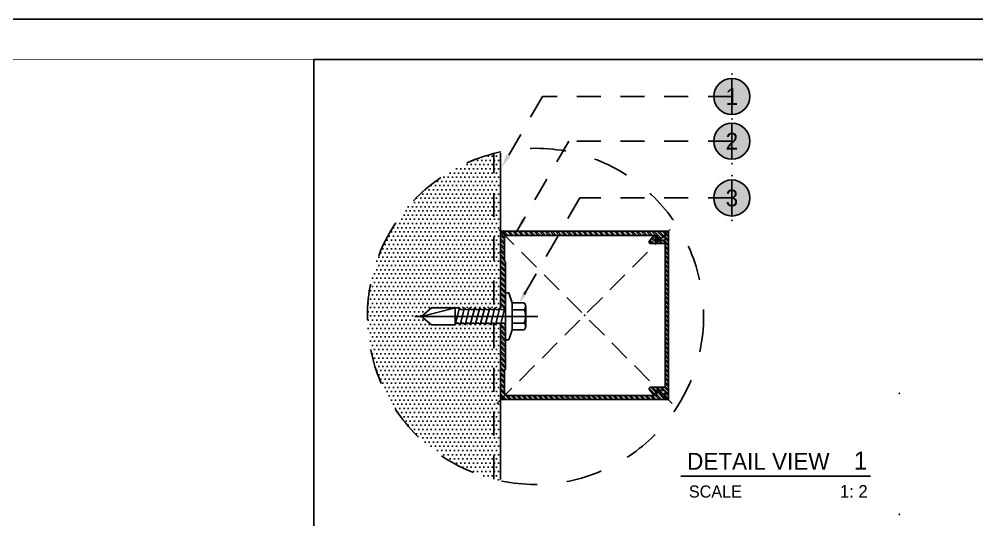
# Model space of a CAD drawing. Header units: millimetres. Extents: x -244126 to 368105, y -173968 to 259060.
# Drawn here: x 6765.9 to 7050.6, y 31199.6 to 31348.5 of the extents above; entities that cross this region are included whole.
import ezdxf
from ezdxf.enums import TextEntityAlignment as Align
from ezdxf.xclip import XClip

# ---------------------------------------------------------------- set-up
doc = ezdxf.new("R2010")
doc.units = ezdxf.units.MM
doc.header["$MEASUREMENT"] = 0
doc.header["$XCLIPFRAME"] = 0
for name, pattern in [('005_GG_TA_LINE', [13.75, 5, -1.25, 1.25, -1.25, 5]), ('BORDER2', [22.224999999999998, 6.35, -3.175, 6.35, -3.175, 0, -3.175]), ('HIDDEN', [9.524999999999999, 6.35, -3.175]), ('TA_GL_000.00010', [0.000275, 0.0001, -2.5e-05, 2.5e-05, -2.5e-05, 0.0001]), ('TA_HL_001.00', [6.5, 3.55, -2.95]), ('TA_HL_002.00', [13, 7.1, -5.9]), ('TA_HL_003.00000', [19.5, 10.65, -8.85])]:
    doc.linetypes.add(name, pattern=pattern)
for name, color, linetype in [('000 - H A T C H', 8, 'Continuous'), ('000 - H I D D E N', 7, 'Continuous'), ('000 - SYMBOL CON', 1, 'Continuous'), ('000 - T E X T', 4, 'Continuous'), ('000 - TITLEBLOCK', 4, 'Continuous'), ('000 - WIPEOUT', 250, 'Continuous'), ('001 - ASCESSORIES', 1, 'Continuous'), ('002 - STRUCTURAL STEEL', 4, 'Continuous')]:
    doc.layers.add(name, color=color, linetype=linetype)
doc.styles.add('BROWALLIA', font='BrowalliaUPC.ttf')
doc.styles.add('Cetury Gothic', font='GOTHIC.TTF')
doc.styles.add('TA', font='Cordia New.ttf', dxfattribs={"height": 4.5})

# ---------------------------------------------------------------- blocks, each defined once
blk = doc.blocks.new('A$Cfd196da9')
at = {"color": 0, "linetype": 'ByBlock', "const_width": 0.1}
blk.add_lwpolyline([(-143.5, -98.00000000003524), (96.5, -98.00000000003524), (96.5, 98.99999999999818), (-143.5, 98.99999999999818)], close=True, dxfattribs=at)
blk = doc.blocks.new('*U1680')
at = {"layer": '000 - TITLEBLOCK', "color": 250}
blk.add_lwpolyline([(0, 0), (594, 0), (594, 420), (0, 420)], close=True, dxfattribs=at)
at = {"layer": '000 - T E X T', "color": 3, "xscale": 2, "yscale": 2, "zscale": 2}
blk.add_blockref('A$Cfd196da9', (297, 210), dxfattribs=at)
at = {"color": 4, "style": 'TA'}
blk.add_attdef('PAPER_SIZE', text='', height=2.501996734691533, dxfattribs=at).set_placement((568.5990135701577, 9.974056278897478), align=Align.MIDDLE_RIGHT)
blk.add_attdef('SCALE_SIZE', text='', height=2.501996734691533, dxfattribs=at).set_placement((573.5108402257829, 10.02616452662733), align=Align.MIDDLE_LEFT)
at = {"layer": '000 - T E X T', "color": 250, "style": 'TA'}
for tag, height, p in [('SUPERLINK', 2, (17.26463526980069, 415.7653398632592)), ('NAMEFILE', 2, (17.26463526980069, 411.7648986908698)), ('SC', 40, (3.363757568388337, 375.2105322544021))]:
    blk.add_attdef(tag, text='', height=height, dxfattribs=at).set_placement(p, align=Align.MIDDLE_LEFT)
at = {"layer": '000 - T E X T', "color": 4, "style": 'TA'}
for tag, height, p in [('PRELIM_NAME_JOB_1', 2, (524.6650049813361, 330.1910098792705)), ('PRELIM_NAME_JOB_2', 2, (524.6650049813361, 325.8277144555959)), ('PRELIM_NAME_PROJECT_1', 3, (494.8065500009579, 309.3102591053976)), ('PRELIM_NAME_PROJECT_2', 3, (494.8065500009579, 301.9102591053979)), ('PRELIM_NAME_PROJECT_3', 3, (494.8065500009579, 294.5102591053983)), ('PRELIM_NAME_TITLE_3', 2.4, (495.5065500009587, 73.98807190992738)), ('PRELIM_NAME_TITLE_1', 1.2, (247.7532750004793, 43.65403595496355)), ('PRELIM_NAME_TITLE_2', 1.2, (247.7532750004793, 40.32403595496362)), ('DRAWING_NO1', 2.4, (494.6108710958615, 32.91537826389776)), ('DRAWING_NO2', 2.4, (494.6108710958615, 24.91449591911896))]:
    blk.add_attdef(tag, text='', height=height, dxfattribs=at).set_placement(p, align=Align.MIDDLE_LEFT)
at = {"layer": '000 - T E X T', "color": 4, "style": 'Cetury Gothic'}
for tag, p in [('SHEET_NO.', (561.5789428620446, 33.99774362902372)), ('TOTAL_SHEET_NO.', (560.9658428601324, 17.63984143132984))]:
    blk.add_attdef(tag, text='', height=3.6, dxfattribs=at).set_placement(p, align=Align.CENTER)
at = {"layer": '000 - T E X T', "color": 4, "style": 'TA'}
blk.add_attdef('NAME_REMARK', (55.28589976401418, 17.30396926597859), '', height=4, dxfattribs=at)
blk = doc.blocks.new('*U835')
at = {"layer": '002 - STRUCTURAL STEEL', "color": 0, "linetype": 'ByBlock'}
blk.add_lwpolyline([(-449.9999999999998, 100), (449.9999999999998, 99.99999999999997), (449.9999999999998, 0), (-449.9999999999998, 5.314967108299511e-14)], close=True, dxfattribs=at)
blk = doc.blocks.new('*U824')
at = {"layer": '000 - H A T C H', "linetype": '005_GG_TA_LINE'}
h = blk.add_hatch(color=250, dxfattribs=at)
h.dxf.hatch_style = 1
h.paths.add_polyline_path([(-23.0000000006106, 23.79999999808906), (21.49999999999998, 23.79999999967577), (21.49999999999998, 23.14999999963237, 0.5801336292116493), (22.25360259619874, 22.71908733714129), (23.83408854591777, 23.50877430749819, 0.2841550927457933), (23.99999999999999, 23.77714021780555), (23.99999999999999, 25.00000000079336), (-25, 24.99999999920664), (-24.99999999999999, -25.00000000079337), (24, -24.99999999920663), (24, -23.77714021528748, 0.2841550929910804), (23.83408854484106, -23.50877430351084), (22.19230878003881, -22.68846199023369, 0.5351845167564593), (21.5, -23.14999999804556), (21.5, -23.79999999808905), (-22.99999999962222, -23.79999999967577, -0.4142135623835386), (-23.80000000004656, -22.99999999927996), (-23.80000000004656, -16.30000000026738, -0.2679491920345825), (-23.65000000080071, -16.04019237999431, 0.2679491920345836), (-23.49999999999999, -15.78038475702812), (-23.5, 14.99999999920663), (-23.5, 15.78038475730406, 0.2679491928664364), (-23.64999999999418, 16.04019237794194, -0.2679491928664364), (-23.80000000004656, 16.29999999868061), (-23.80000000004656, 22.99999999862457, -0.4142135623626518)])
at = {"layer": '000 - H I D D E N'}
h = blk.add_hatch(dxfattribs=at)
h.set_pattern_fill('ANSI32', color=8, scale=3)
h.set_pattern_definition([(45, (-1.010302952408892e-14, 1.684508329463019e-15), (-0.7954951288348661, 0.7954951288348661), []), (45, (0.5303300849999927, 1.684508329463019e-15), (-0.7954951288348661, 0.7954951288348661), [])])
h.paths.add_polyline_path([(-23.0000000006106, 23.79999999808906), (21.49999999999998, 23.79999999967577), (21.49999999999998, 23.14999999963237, 0.5351845167563196), (22.19230878003872, 22.68846199182035), (23.83408854591777, 23.50877430749819, 0.2841550927457933), (23.99999999999999, 23.77714021780555), (23.99999999999999, 25.00000000079336), (-25, 24.99999999920664), (-24.99999999999999, -25.00000000079337), (24, -24.99999999920663), (24, -23.77714021528748, 0.2841550929910804), (23.83408854484106, -23.50877430351084), (22.19230878003881, -22.68846199023369, 0.5351845167564593), (21.5, -23.14999999804556), (21.5, -23.79999999808905), (-22.99999999962222, -23.79999999967577, -0.4142135623835386), (-23.80000000004656, -22.99999999927996), (-23.80000000004656, -16.30000000026738, -0.2679491920345825), (-23.65000000080071, -16.04019237999431, 0.2679491920345836), (-23.49999999999999, -15.78038475702812), (-23.5, 14.99999999920663), (-23.5, 15.78038475730406, 0.2679491928664364), (-23.64999999999418, 16.04019237794194, -0.2679491928664364), (-23.80000000004656, 16.29999999868061), (-23.80000000004656, 22.99999999862457, -0.4142135623626518)])
h = blk.add_hatch(dxfattribs=at)
h.set_pattern_fill('ANSI32', color=8, scale=0.1)
h.set_pattern_definition([(45, (-9743.037960787227, -1778.237499260521), (-0.6735192090801867, 0.6735192090801867), []), (45, (-9742.588947787228, -1778.237499260521), (-0.6735192090801867, 0.6735192090801867), [])])
edge = h.paths.add_edge_path()
edge.add_line((23.99999999999998, 25.00000000079336), (24.99999999999998, 25.00000000079336))
edge.add_line((24.99999999999998, 25.00000000079336), (25, -24.99999999734399))
edge.add_line((25, -24.99999999734399), (24, -24.99999999734399))
edge.add_line((24, -24.99999999734399), (24, -22.64999999734545))
edge.add_arc((23.70000000000072, -22.64999999734546), 0.2999999999992795, 1.35703666409436e-12, 89.99999999999865)
edge.add_line((23.70000000000072, -22.34999999734618), (21.19999999999981, -22.34999999734618))
edge.add_line((21.19999999999981, -22.34999999734618), (21.19999999999981, -22.99999999734399))
edge.add_arc((20.69999999999941, -22.99999999734447), 0.5000000000004086, -140.29702413546028, 5.411493475548923e-11, ccw=False)
edge.add_line((20.31531681135857, -23.31940388645279), (19.31732598738926, -22.15475838445463))
edge.add_arc((19.68752926319916, -21.83752926054603), 0.4875292631998546, 90.00000000007941, 220.5934451204839, ccw=False)
edge.add_line((19.68752926319848, -21.34999999734618), (23.69999999999981, -21.34999999734618))
edge.add_arc((23.69999999999933, -21.04999999734551), 0.3000000000006651, 270.0000000000923, 360.0000000000815)
edge.add_line((24, -21.04999999734509), (23.99999999999998, 21.05000000079263))
edge.add_arc((23.70000000000022, 21.05000000079214), 0.2999999999997627, 9.363552982236001e-11, 90.00000000008006)
edge.add_line((23.6999999999998, 21.3500000007919), (19.68752926319847, 21.3500000007919))
edge.add_arc((19.68752926319956, 21.83752926399266), 0.4875292632007593, 139.4065548794667, 269.9999999998718, ccw=False)
edge.add_line((19.31732598738925, 22.15475838790217), (20.31531681135855, 23.31940388990034))
edge.add_arc((20.69999999999939, 23.00000000079201), 0.5000000000004092, -5.3717030823463574e-11, 140.29702413546, ccw=False)
edge.add_line((21.1999999999998, 23.00000000079154), (21.1999999999998, 22.3500000007919))
edge.add_line((21.1999999999998, 22.3500000007919), (23.6999999999998, 22.3500000007919))
edge.add_arc((23.69999999999937, 22.65000000079252), 0.3000000000006153, 270.0000000000828, 360.0000000000909)
edge.add_line((23.99999999999998, 22.650000000793), (23.99999999999998, 25.00000000079336))
at = {"layer": 'Defpoints'}
h = blk.add_hatch(color=250, dxfattribs=at)
h.dxf.hatch_style = 1
edge = h.paths.add_edge_path()
edge.add_line((23.99999999999998, 25.00000000079336), (24.99999999999998, 25.00000000079336))
edge.add_line((24.99999999999998, 25.00000000079336), (25, -24.99999999734399))
edge.add_line((25, -24.99999999734399), (24, -24.99999999734399))
edge.add_line((24, -24.99999999734399), (24, -22.64999999734545))
edge.add_arc((23.70000000000072, -22.64999999734546), 0.2999999999992795, 1.35703666409436e-12, 89.99999999999865)
edge.add_line((23.70000000000072, -22.34999999734618), (21.19999999999981, -22.34999999734618))
edge.add_line((21.19999999999981, -22.34999999734618), (21.19999999999981, -22.99999999734399))
edge.add_arc((20.69999999999941, -22.99999999734447), 0.5000000000004086, -140.29702413546028, 5.411493475548923e-11, ccw=False)
edge.add_line((20.31531681135857, -23.31940388645279), (19.31732598738926, -22.15475838445463))
edge.add_arc((19.68752926319916, -21.83752926054603), 0.4875292631998546, 90.00000000007941, 220.5934451204839, ccw=False)
edge.add_line((19.68752926319848, -21.34999999734618), (23.69999999999981, -21.34999999734618))
edge.add_arc((23.69999999999933, -21.04999999734551), 0.3000000000006651, 270.0000000000923, 360.0000000000815)
edge.add_line((24, -21.04999999734509), (23.99999999999998, 21.05000000079263))
edge.add_arc((23.70000000000022, 21.05000000079214), 0.2999999999997627, 9.363552982236001e-11, 90.00000000008006)
edge.add_line((23.6999999999998, 21.3500000007919), (19.68752926319847, 21.3500000007919))
edge.add_arc((19.68752926319956, 21.83752926399266), 0.4875292632007593, 139.4065548794667, 269.9999999998718, ccw=False)
edge.add_line((19.31732598738925, 22.15475838790217), (20.31531681135855, 23.31940388990034))
edge.add_arc((20.69999999999939, 23.00000000079201), 0.5000000000004092, -5.3717030823463574e-11, 140.29702413546, ccw=False)
edge.add_line((21.1999999999998, 23.00000000079154), (21.1999999999998, 22.3500000007919))
edge.add_line((21.1999999999998, 22.3500000007919), (23.6999999999998, 22.3500000007919))
edge.add_arc((23.69999999999937, 22.65000000079252), 0.3000000000006153, 270.0000000000828, 360.0000000000909)
edge.add_line((23.99999999999998, 22.650000000793), (23.99999999999998, 25.00000000079336))
blk.add_point((-3.552713678800501e-15, -3.552713678800501e-15))
at = {"layer": '000 - H I D D E N', "color": 8, "linetype": 'HIDDEN'}
for p, q in [((26.05351355450435, 26.170570616982), (-26.05351355450435, -26.17057061698201)), ((-26.05351355450437, 26.17057061539528), (26.05351355450436, -26.17057061539528))]:
    blk.add_line(p, q, dxfattribs=at)
at = {"layer": '001 - ASCESSORIES', "color": 0}
blk.add_lwpolyline([(-23.5, 14.99999999920663), (-23.49999999999999, -15.78038475555542, -0.2679491924280831), (-23.64999999990686, -16.04019237947824, 0.2679491924280454), (-23.80000000004656, -16.29999999967578), (-23.80000000004656, -22.99999999893071, 0.4142135623730944), (-22.99999999999999, -23.79999999967577), (21.5, -23.79999999808906), (21.5, -23.14999999771653, -0.5351845165447748), (22.19230878003873, -22.68846199023364), (23.83408854575827, -23.50877430396912, -0.2841550928071127), (24, -23.77714021610854), (24, -24.99999999920664), (-24.99999999999999, -25.00000000079336), (-25, 24.99999999920664), (23.99999999999998, 25.00000000079336), (23.99999999999998, 23.77714021769526, -0.2841550928070454), (23.83408854575826, 23.50877430741849), (22.19230878003871, 22.68846199182036, -0.5351845165446202), (21.49999999999998, 23.14999999930324), (21.49999999999998, 23.79999999967577), (-23, 23.79999999808906, 0.4142135623730955), (-23.80000000004656, 22.99999999920664), (-23.80000000004656, 16.29999999808905, 0.2679491924281279), (-23.64999999990686, 16.04019237789151, -0.2679491924281174), (-23.5, 15.78038475769398), (-23.49999999999999, 0.2999999990203724)], format="xyb", dxfattribs=at)
at = {"layer": '001 - ASCESSORIES', "color": 0, "linetype": '005_GG_TA_LINE'}
blk.add_lwpolyline([(-24.99999999999999, -25.00000000079336), (24, -24.99999999920664), (24, -23.77714021528748, 0.2841550929910843), (23.83408854484105, -23.50877430351084), (22.19230878003875, -22.68846199023366, 0.5351845167564137), (21.5, -23.14999999804555), (21.5, -23.79999999808905), (-22.99999999965074, -23.79999999967577, -0.4142135623730954), (-23.80000000004656, -22.99999999927996), (-23.80000000004656, -16.30000000026737, -0.2679491920345852), (-23.65000000080071, -16.04019237999431, 0.2679491920345817), (-23.49999999999999, -15.78038475702812), (-23.5, 14.99999999920663), (-23.5, 15.78038475730406, 0.2679491928664349), (-23.64999999999418, 16.04019237794193, -0.2679491928664344), (-23.80000000004656, 16.2999999986806), (-23.80000000004656, 22.99999999862457, -0.414213562373095), (-23.00000000058207, 23.79999999808906), (21.49999999999998, 23.79999999967577), (21.49999999999998, 23.14999999963237, 0.5351845167563244), (22.19230878003873, 22.68846199182036), (23.83408854591778, 23.50877430749819, 0.2841550927457886), (23.99999999999998, 23.77714021780556), (24, 25.00000000079336), (-25, 24.99999999920664), (-24.99999999999999, -25.00000000079336)], format="xyb", close=True, dxfattribs=at)
at = {"layer": '001 - ASCESSORIES', "color": 0}
blk.add_lwpolyline([(23.99999999999998, 25.00000000079336), (24.99999999999998, 25.00000000079336), (25, -24.99999999734399), (24, -24.99999999734399), (24, -22.64999999734545, 0.4142135623730812), (23.70000000000072, -22.34999999734618), (21.19999999999981, -22.34999999734618), (21.19999999999981, -22.99999999734399, -0.7021407285338146), (20.31531681135857, -23.31940388645279), (19.31732598738926, -22.15475838445463, -0.6407166040072239), (19.68752926319848, -21.34999999734618), (23.69999999999981, -21.34999999734618, 0.4142135623730397), (24, -21.04999999734509), (23.99999999999998, 21.05000000079263, 0.4142135623730284), (23.6999999999998, 21.3500000007919), (19.68752926319847, 21.3500000007919, -0.6407166040072279), (19.31732598738925, 22.15475838790217), (20.31531681135855, 23.31940388990034, -0.7021407285338127), (21.1999999999998, 23.00000000079154), (21.1999999999998, 22.3500000007919), (23.6999999999998, 22.3500000007919, 0.4142135623731366), (23.99999999999998, 22.650000000793)], format="xyb", close=True, dxfattribs=at)
blk = doc.blocks.new('H-SELF DRILLING SCREW No.12-01 SIDE VIEW')
at = {"layer": 'Defpoints', "color": 250, "linetype": 'HIDDEN'}
blk.add_line((-0.009652901973616438, 0), (0.009652901972706964, 0), dxfattribs=at)
blk.add_wipeout([(0.002499999999599832, 0), (0.002499999999599832, -0.022000000000161894), (-4.5473694254560826e-13, -0.02500000000009095), (-0.002500000000054561, -0.022000000000161894), (-0.002500000000054561, 0), (-0.007000000000061835, 0), (-0.007000000000061835, 0.0009999999999763531), (-0.004000000000360148, 0.0019999999999527063), (-0.004000000000360148, 0.005999999999830828), (0.003999999999701837, 0.005999999999830828), (0.003999999999701837, 0.0019999999999527063), (0.006999999999607107, 0.0009999999999763531), (0.006999999999607107, 0)]).dxf.layer = '000 - WIPEOUT'
at = {"layer": '001 - ASCESSORIES', "color": 0}
for p, q in [((0.002999999999701686, 0.005999999999858119), (-0.003000000000156433, 0.005999999999858119)), ((-0.00400000000036016, 0.005499999999983629), (-0.00400000000036016, 0.001999999999952706)), ((-0.002000000000407454, 0.005499999999983629), (-0.002000000000407454, 0.001999999999952706)), ((0.001999999999952706, 0.005499999999983629), (0.001999999999952706, 0.001999999999952706)), ((0.003999999999905413, 0.005499999999983629), (0.003999999999905413, 0.001999999999952706))]:
    blk.add_line(p, q, dxfattribs=at)
at = {"layer": '001 - ASCESSORIES', "color": 8}
for p, q in [((0.002499999999599822, -0.01500000000010004), (-0.00250000000005457, -0.01366025403785898)), ((-4.547473508864641e-13, -0.02500000000009095), (-0.00250000000005457, -0.01500000000010004))]:
    blk.add_line(p, q, dxfattribs=at)
at = {"layer": '001 - ASCESSORIES', "color": 0}
blk.add_lwpolyline([(0.006999999999607098, 0.0009999999999763531), (0.006999999999607098, 0), (-0.007000000000061846, 0), (-0.007000000000061846, 0.0009999999999763531), (-0.00400000000036016, 0.001999999999952706), (0.003999999999905413, 0.001999999999952706)], close=True, dxfattribs=at)
at = {"layer": '001 - ASCESSORIES', "color": 8}
for points in [[(-0.002253611862670368, 0, -0.09118867849341893), (-0.00250000000005457, -0.0001602540378371486), (0.002499999999599822, -0.001500000000078217, -0.666666666666649), (0.002499999999599822, 0)], [(-0.00250000000005457, -0.0001602540378371486, -0.6666666666666493), (-0.00250000000005457, -0.001660254037915365), (0.002499999999599822, -0.003000000000156433, -0.666666666666649), (0.002499999999599822, -0.001500000000078217)], [(-0.00250000000005457, -0.001660254037915365, -0.6666666666666493), (-0.00250000000005457, -0.003160254037993582), (0.002499999999599822, -0.004500000000007276, -0.666666666666649), (0.002499999999599822, -0.003000000000156433)], [(-0.00250000000005457, -0.003160254037993582, -0.6666666666666493), (-0.00250000000005457, -0.004660254037844425), (0.002499999999599822, -0.006000000000085493, -0.666666666666649), (0.002499999999599822, -0.004500000000007276)], [(-0.00250000000005457, -0.004660254037844425, -0.6666666666666493), (-0.00250000000005457, -0.006160254037922641), (0.002499999999599822, -0.007500000000163709, -0.666666666666649), (0.002499999999599822, -0.006000000000085493)], [(-0.00250000000005457, -0.006160254037922641, -0.6666666666666493), (-0.00250000000005457, -0.007660254038000858), (0.002499999999599822, -0.009000000000014552, -0.666666666666649), (0.002499999999599822, -0.007500000000163709)], [(-0.00250000000005457, -0.007660254038000858, -0.6666666666666493), (-0.00250000000005457, -0.0091602540378517), (0.002499999999599822, -0.01050000000009277, -0.666666666666649), (0.002499999999599822, -0.009000000000014552)], [(-0.00250000000005457, -0.0091602540378517, -0.6666666666666493), (-0.00250000000005457, -0.01066025403792992), (0.002499999999599822, -0.01200000000017099, -0.666666666666649), (0.002499999999599822, -0.01050000000009277)], [(-0.00250000000005457, -0.01066025403792992, -0.6666666666666493), (-0.00250000000005457, -0.01216025403800813), (0.002499999999599822, -0.01350000000002183, -0.666666666666649), (0.002499999999599822, -0.01200000000017099)]]:
    blk.add_lwpolyline(points, format="xyb", dxfattribs=at)
blk.add_lwpolyline([(-0.00250000000005457, -0.01366025403785898), (-0.00250000000005457, -0.02200000000016189), (-4.547473508864641e-13, -0.02500000000009095), (0.002499999999599822, -0.02200000000016189), (0.002499999999599822, -0.01500000000010004), (-0.002472952830885333, -0.01500000000010004)], dxfattribs=at)
at = {"layer": '001 - ASCESSORIES', "color": 0}
for centre, radius, start, end in [((-0.003000000000156433, 0.004749999999830834), 0.001250000000000001, 36.8698976458336, 143.1301023541664), ((-4.547473508864641e-13, 0.001749999999901775), 0.00425, 61.92751306443978, 118.0724869355602), ((0.002999999999701686, 0.004749999999830834), 0.001250000000000001, 36.8698976458336, 143.1301023541664)]:
    blk.add_arc(centre, radius, start, end, dxfattribs=at)
at = {"layer": '001 - ASCESSORIES', "color": 8}
for centre, start, end in [((-0.002812500000345608, -0.01291025403793356), 292.6198649481447, 67.38013505185536), ((0.002812499999890861, -0.01424999999994725), 112.6198649481447, 247.3801350518553)]:
    blk.add_arc(centre, 0.0008124999999999821, start, end, dxfattribs=at)
at = {"layer": 'Defpoints', "color": 250, "linetype": 'HIDDEN'}
blk.add_line((-4.547369425456083e-13, 0.009652901973161699), (-4.547369425456083e-13, -0.02691218439535658), dxfattribs=at)
blk = doc.blocks.new('*U830')
at = {"layer": '001 - ASCESSORIES'}
blk.add_blockref('H-SELF DRILLING SCREW No.12-01 SIDE VIEW', (0, 0), dxfattribs=at)
blk = doc.blocks.new('000 - ARROW FOR SYMBOL')
at = {"layer": '000 - SYMBOL CON', "color": 0, "linetype": 'HIDDEN'}
blk.add_solid([(1.288675134594087, 1.565384140907554), (0, 0), (0.7113248654059134, 1.898717474236037)], dxfattribs=at)
blk = doc.blocks.new('*U839')
h = blk.add_hatch(color=250)
h.dxf.hatch_style = 1
edge = h.paths.add_edge_path()
edge.add_arc((0, 4.440892098500626e-16), 2.682889368654322, 0, 360)
for p in [(0, 3.32561480080992), (0, -3.325614800809919)]:
    blk.add_point(p)
at = {"layer": '000 - SYMBOL CON', "color": 0, "linetype": 'ByBlock'}
for points in [[(0, 0), (-28.14923977563748, 0), (-34.22424108389561, -10.52221092193586)], [(-28.14923977563748, 1.224646799147353e-15), (-28.14923977563748, 0), (-34.22424108390727, -10.52221092196466)]]:
    blk.add_lwpolyline(points, dxfattribs=at)
at = {"layer": '000 - SYMBOL CON', "color": 2}
blk.add_circle((0, 4.440892098500626e-16), 2.682889368654322, dxfattribs=at)
at = {"layer": 'Defpoints', "color": 250}
blk.add_line((0, -2.682889368654322), (4.440892098500626e-16, 2.682889368654322), dxfattribs=at)
at = {"layer": '000 - SYMBOL CON', "color": 0}
for p in [(-34.22424108389561, -10.52221092193586), (-34.22424108390727, -10.52221092196466)]:
    blk.add_blockref('000 - ARROW FOR SYMBOL', p, dxfattribs=at)
at = {"layer": '000 - T E X T', "style": 'BROWALLIA'}
blk.add_attdef('NO.CODE', text='', height=2.5, dxfattribs=at).set_placement((0, 0), align=Align.MIDDLE_CENTER)
blk = doc.blocks.new('*U840')
h = blk.add_hatch(color=250)
h.dxf.hatch_style = 1
edge = h.paths.add_edge_path()
edge.add_arc((0, 4.440892098500626e-16), 2.682889368654322, 0, 360)
for p in [(0, 3.32561480080992), (0, -3.325614800809919)]:
    blk.add_point(p)
at = {"layer": '000 - SYMBOL CON', "color": 0, "linetype": 'ByBlock'}
for points in [[(0, 0), (-24.25739816462746, 0), (-31.99243665250276, -13.39747965948215)], [(-24.25739816462746, 1.224646799147353e-15), (-24.25739816462746, 0), (-31.99243665251242, -13.39747965951147)]]:
    blk.add_lwpolyline(points, dxfattribs=at)
at = {"layer": '000 - SYMBOL CON', "color": 2}
blk.add_circle((0, 4.440892098500626e-16), 2.682889368654322, dxfattribs=at)
at = {"layer": 'Defpoints', "color": 250}
blk.add_line((0, -2.682889368654322), (4.440892098500626e-16, 2.682889368654322), dxfattribs=at)
at = {"layer": '000 - SYMBOL CON', "color": 0}
for p in [(-31.99243665250276, -13.39747965948215), (-31.99243665251242, -13.39747965951147)]:
    blk.add_blockref('000 - ARROW FOR SYMBOL', p, dxfattribs=at)
at = {"layer": '000 - T E X T', "style": 'BROWALLIA'}
blk.add_attdef('NO.CODE', text='', height=2.5, dxfattribs=at).set_placement((0, 0), align=Align.MIDDLE_CENTER)
blk = doc.blocks.new('*U841')
h = blk.add_hatch(color=250)
h.dxf.hatch_style = 1
edge = h.paths.add_edge_path()
edge.add_arc((0, 4.440892098500626e-16), 2.682889368654322, 0, 360)
for p in [(0, 3.32561480080992), (0, -3.325614800809919)]:
    blk.add_point(p)
at = {"layer": '000 - SYMBOL CON', "color": 0, "linetype": 'ByBlock'}
for points in [[(0, 0), (-22.59703312747305, 0), (-31.65117938280383, -15.68224133337061)], [(-22.59703312747305, 1.224646799147353e-15), (-22.59703312747305, 0), (-31.65117938281346, -15.68224133340305)]]:
    blk.add_lwpolyline(points, dxfattribs=at)
at = {"layer": '000 - SYMBOL CON', "color": 2}
blk.add_circle((0, 4.440892098500626e-16), 2.682889368654322, dxfattribs=at)
at = {"layer": 'Defpoints', "color": 250}
blk.add_line((0, -2.682889368654322), (4.440892098500626e-16, 2.682889368654322), dxfattribs=at)
at = {"layer": '000 - SYMBOL CON', "color": 0}
for p in [(-31.65117938280383, -15.68224133337061), (-31.65117938281346, -15.68224133340305)]:
    blk.add_blockref('000 - ARROW FOR SYMBOL', p, dxfattribs=at)
at = {"layer": '000 - T E X T', "style": 'BROWALLIA'}
blk.add_attdef('NO.CODE', text='', height=2.5, dxfattribs=at).set_placement((0, 0), align=Align.MIDDLE_CENTER)
blk = doc.blocks.new('*U853')
at = {"color": 0, "lineweight": -3}
blk.add_lwpolyline([(0, 0), (240.0000000000006, 0), (240.0000000000006, 394.0000000000658), (0, 394.0000000000658)], close=True, dxfattribs=at)
at = {"color": 150, "linetype": '005_GG_TA_LINE', "style": 'TA'}
for tag, p in [('NAME_VIEWPORT', (-279.2416048566855, 685.1305757168225)), ('SC_VPORT', (-279.2416048566856, 249.5410269208404)), ('SEQ_VIEWPORT', (-279.2416048566855, -13.99999999993092))]:
    blk.add_attdef(tag, text='', height=90, dxfattribs=at).set_placement(p, align=Align.BOTTOM_RIGHT)
blk = doc.blocks.new('*U883')
at = {"color": 4}
blk.add_line((-4.258498455800009, 5.700827209227327), (-32.47364831476466, 5.700827209227327), dxfattribs=at)
at = {"linetype": 'TA_GL_000.00010'}
blk.add_point((8.881784197001252e-16, 18), dxfattribs=at)
blk.add_point((0, 0))
at = {"color": 4, "linetype": 'BORDER2', "style": 'Cetury Gothic'}
blk.add_text('SCALE', height=1.8, dxfattribs=at).set_placement((-31.2847772550906, 2.507720990193548))
at = {"color": 0, "style": 'TA'}
for tag, p in [('HEADING2', (-31.54418333458261, 10.64992116065969)), ('HEADING', (-31.54418333458261, 6.649921160659689))]:
    blk.add_attdef(tag, p, '', height=2.5, dxfattribs=at)
for tag, height, p in [('LO', 2.7, (-4.758498455798417, 6.649921160659687)), ('SC', 1.85, (-4.699605285589541, 2.507720990193548))]:
    blk.add_attdef(tag, text='', height=height, dxfattribs=at).set_placement(p, align=Align.RIGHT)

msp = doc.modelspace()

# ---------------------------------------------------------------- hatches: boundary and pattern name
at = {"layer": '000 - H A T C H'}
h = msp.add_hatch(dxfattribs=at)
h.set_pattern_fill('DOTS', color=8, scale=20)
h.set_pattern_definition([(0, (218.4367552927934, 636.499153825047), (0.625, 1.25), [0, -1.25])])
edge = h.paths.add_edge_path()
edge.add_arc((6919.406821432967, 31260.12036730102), 49.97993595861011, 102.0253327750787, 180)
edge.add_arc((6919.406821432967, 31260.12036730102), 49.97993595860953, 180, 257.9746672249213)
edge.add_line((6908.993794209185, 31211.23721209942), (6908.993794209185, 31309.00352250261))

# ---------------------------------------------------------------- block references
at = {"color": 3}
msp.add_blockref('*U853', (6853.485745127881, 30942.51053565152), dxfattribs=at)
at = {"color": 2, "linetype": 'TA_HL_003.00000'}
msp.add_blockref('*U1680', (6603.48574512788, 30928.51053565159), dxfattribs=at)
at = {"color": 3}
ref = msp.add_blockref('*U835', (6908.993794209185, 30910.42036729981), dxfattribs=dict(at, rotation=90))
XClip(ref).set_block_clipping_path([(399.17121228090764, -3.3001407199217283), (395.16334887895937, 10.34938852329833), (387.4723153322084, 22.31687032161244), (376.72119343827944, 31.632770473073833), (363.7809751536297, 37.54237015120725), (349.7000000052394, 39.56690873582829), (335.61902485684914, 37.54237015120725), (322.6788065721994, 31.632770473073833), (311.92768467827045, 22.31687032161244), (304.23665113151947, 10.34938852329833), (300.22878772957847, -3.3001407199217283), (300.22878772957847, -17.52591372563893), (304.23665113151947, -31.175442968858988), (311.92768467827045, -43.1429247671731), (322.6788065721994, -52.4588249186354), (335.61902485684914, -58.36842459676791), (349.7000000052394, -60.39296318138895), (363.7809751536297, -58.36842459676791), (376.72119343827944, -52.4588249186354), (387.4723153322084, -43.1429247671731), (395.16334887895937, -31.175442968858988), (399.17121228090764, -17.52591372563893)])
at = {"layer": '000 - T E X T', "color": 2, "linetype": 'TA_HL_001.00', "ltscale": 2.5, "xscale": 2, "yscale": 2, "zscale": 2}
for name, p, values in [('*U839', (6977.807019879437, 31325.51778582265), {'NO.CODE': '1'}), ('*U840', (6977.807019879437, 31312.21532661941), {'NO.CODE': '2'})]:
    msp.add_blockref(name, p, dxfattribs=at).add_auto_attribs(values)
at = {"layer": '000 - T E X T', "xscale": 2, "yscale": 2, "zscale": 2}
msp.add_blockref('*U883', (7027.580808547616, 31201.23552400823), dxfattribs=at).add_auto_attribs({'HEADING': 'DETAIL VIEW', 'LO': '1', 'SC': '1: 2'})
at = {"layer": '001 - ASCESSORIES', "color": 2, "xscale": -1, "rotation": 180}
msp.add_blockref('*U824', (6933.993794209201, 31260.42036729981), dxfattribs=at)

# ---------------------------------------------------------------- next in the draw order: block references
at = {"color": 3, "xscale": 1000, "yscale": 1000, "zscale": 1000, "rotation": 270}
msp.add_blockref('*U830', (6910.493794209201, 31260.12036730079), dxfattribs=at)

# ---------------------------------------------------------------- next in the draw order: linework, layer by layer
at = {"color": 3, "linetype": 'TA_HL_002.00'}
msp.add_line((6906.993794209184, 31211.70641524618), (6906.993794209184, 31308.53431935585), dxfattribs=at)
at = {"layer": '000 - SYMBOL CON', "color": 2, "linetype": 'TA_HL_003.00000'}
msp.add_circle((6919.406821432966, 31260.12036730102), 49.97993595860832, dxfattribs=at)

# ---------------------------------------------------------------- next in the draw order: block references
at = {"layer": '000 - T E X T', "color": 2, "linetype": 'TA_HL_001.00', "ltscale": 2.5, "xscale": 2, "yscale": 2, "zscale": 2}
msp.add_blockref('*U841', (6977.807019879437, 31295.33423839026), dxfattribs=at).add_auto_attribs({'NO.CODE': '3'})

doc.saveas('drawing.dxf')
